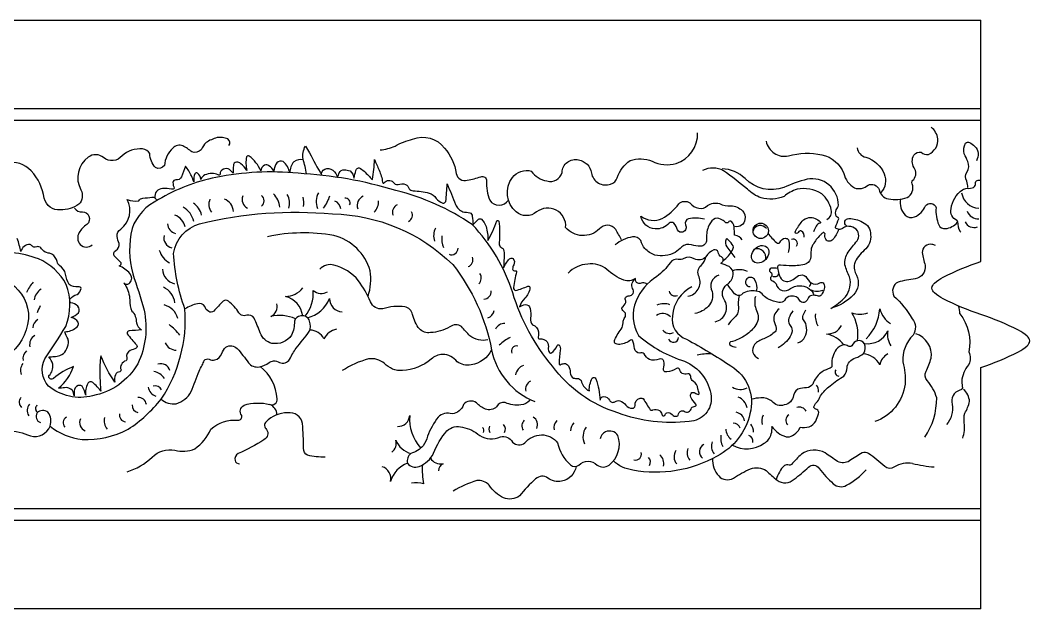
# Model space of a CAD drawing. Extents: x -66030 to 95157, y -13132 to 45879.
# Drawn here: x -37595 to -36909, y 3856 to 4256 of the extents above; entities that cross this region are included whole.
import ezdxf

# ---------------------------------------------------------------- set-up
doc = ezdxf.new("R2010")
doc.units = 0
doc.header["$LTSCALE"] = 100
doc.header["$MEASUREMENT"] = 0
doc.layers.add('3', color=11, linetype='CONTINUOUS')
doc.layers.add('4', color=121, linetype='CONTINUOUS')

# ---------------------------------------------------------------- blocks, each defined once
blk = doc.blocks.new('A$C7AC24738')
at = {"layer": '3'}
for points in [[(2100, 0), (2100, 164, 0.033865), (2125.58, 174.57, 0.043189), (2131.42, 178.7, 0.176583), (2133.26, 182, 0.176583), (2131.42, 185.3, 0.043189), (2125.58, 189.43, 0.033865), (2100, 200, -0.033865), (2074.42, 210.57, -0.043189), (2068.58, 214.7, -0.176583), (2066.74, 218, -0.176583), (2068.58, 221.3, -0.043189), (2074.42, 225.43, -0.033865), (2100, 236), (2100, 400)], [(1855.88, 250.82, 0.000984), (1851.87, 257.8, 0.480796), (1840.85, 258.14, -0.436975), (1817.88, 259.12, 0.302545), (1811.52, 270.94, 0.285397), (1798.07, 269.72, -0.368354), (1784.3, 269.72, -0.403793), (1781.79, 293.12, -0.307144), (1794.54, 297.4, 0.198681), (1805.18, 290.73, 0.428515), (1815.45, 296.52, -0.46436), (1826.67, 305.21, -0.318909), (1835.42, 296.12, 0.468596), (1848.39, 288.62, 0.249891), (1853, 292.97, -0.165508), (1861.69, 304.61, -0.17842), (1876.65, 304.23, 0.184535), (1893.03, 302.55, 0.326314), (1907.58, 323.47)], [(1954.15, 317.74, 0.423143), (1969.3, 307.8, -0.126221), (1992.05, 308.5, -0.250707), (2006.93, 295.89, 0.21278), (2014.13, 286.03, 0.266161), (2023.36, 287.88, -0.445927), (2030.85, 284.91, 0.308486), (2037.15, 278.58, 0.122539), (2049.94, 279.44, 0.370318), (2053.39, 288.9, -0.384384), (2054.4, 291.82, 0.338911), (2054.64, 299.76, -0.268749), (2054.49, 308.3, -0.30451), (2059.54, 310.24, 0.269235), (2064.48, 308.81, 0.316924), (2070.78, 319.43, 0.183564), (2066.34, 327.29)], [(1589.12, 314.82, 0.395463), (1588.38, 319.27, 0.141359), (1581.01, 320.23, 0.074606), (1573.56, 316.82, 0.086016), (1570.27, 312, -0.306679), (1563.86, 310.46, 0.065649), (1557.73, 314.61, 0.29937), (1550.92, 313.07, 0.180597), (1545.22, 301.27, -0.402749), (1539.26, 299.86, -0.18357), (1535.26, 309.3, 0.247982), (1530.46, 312.47, 0.207517), (1516.47, 307.87, -0.421153), (1503.92, 306.61, 0.362029), (1493.53, 306.85, 0.384046), (1488.54, 284.67, -0.323397), (1487.08, 274.91, -0.160475), (1474.57, 271.16, -0.380777), (1463.6, 278.98, 0.153524), (1454.7, 297.68, 0.269804), (1437.92, 302.9, 0.128703)], [(1691.8, 311.84, 0.075911), (1701.98, 314.47, -0.058083), (1713.93, 319.16, -0.32981), (1735.68, 313.14, -0.140337), (1743.52, 295.87, 0.428947), (1751.06, 291.21, 0.028141), (1760.19, 293.61, -0.575536), (1764.04, 290.76, 0.093669), (1766.26, 277.64, 0.53803), (1778.97, 277.76, 0.53803)], [(2091.05, 286.21, 0.13185), (2090.39, 290.57, -0.30636), (2090.62, 296.9, 0.240186), (2091.22, 303.96, 0.005884), (2088.6, 309.22, -0.19429), (2089.68, 316.42, -0.337868), (2092.2, 316.85, -0.117929), (2095.85, 314.22, -0.349913), (2096.95, 304.52)], [(1641.81, 295.56, 0.039166), (1639.46, 305.55, -0.168796), (1641.08, 314.45, -0.007566), (1643.91, 309.82, 0.016092), (1652.07, 294.83, -0.335919), (1654.16, 298.77, -0.260442), (1659.63, 298.11, -0.139925), (1662.97, 293.02, -0.024305), (1663.98, 296.31, -0.276623), (1667.45, 298.34, -0.117474), (1671.36, 297.56, -0.239046), (1673.99, 292.62, 0.004148), (1675.36, 297.93, -0.530886), (1678.53, 299.28, -0.040689), (1684.61, 293.72, 0.086114), (1686.58, 291.8, 0.040301), (1688.04, 305.31, 0.004482), (1691.1, 297.98, -0.098711), (1693.37, 289.83, 0.624422), (1694.67, 289.59, -0.460801), (1700.65, 289.99, 0.280629), (1704.04, 288.23, -0.202677), (1709.14, 288.36, -0.179546), (1711.54, 285.42, 0.190515), (1714.19, 284.13, -0.044728), (1725.12, 282.52, -0.199177), (1729.89, 278.94, 0.170943), (1734.44, 275.74, 0.352205), (1736.48, 276.78, -0.004809), (1737.47, 288.7, 0.000834), (1743.01, 274.78, 0.204039), (1748.08, 269.78, 0.017688), (1752.84, 269.18, -0.300337), (1754.45, 266.77, 0.003972), (1755.05, 261.08, -0.067957), (1758.76, 264.69, -0.319987), (1760.65, 264.84, -0.128203), (1763.82, 259.72, -0.090309), (1765, 250.21, 0.052484), (1771.06, 263.57, -0.594389), (1772.43, 263.33, -0.064563), (1772.69, 249, 0.199732), (1773.47, 246.01, 0.152711), (1775.22, 245.05, -0.151975), (1776.1, 241.07, -0.003673), (1775.67, 231.6, -0.101365), (1779.75, 237.77, -0.363465), (1782.08, 238.1, -0.33437), (1782.57, 233.75, 0.120054), (1781.83, 230.88, 0.301094), (1782.39, 229.83, 0.153007), (1784.03, 229.75, -0.491769), (1784.58, 229.02, 0.03871), (1782.48, 218.26, 0.375738), (1783.95, 216.21, 0.013548), (1792.29, 219.24, -0.502434), (1793.6, 218.18, -0.167412), (1790.22, 211.09, 0.116353), (1786.45, 205.19, -0.081076), (1790.44, 206.73, -0.377622), (1793.86, 204.14, -0.086808), (1793.95, 197.41, 0.206176), (1795.43, 192.95, -0.283357), (1799.35, 188.33, -0.117149), (1799.23, 184.75, 0.65547), (1800.3, 183.41, -0.267191), (1805.4, 181.44, -0.167253), (1806.09, 177.15, 0.164297), (1806.8, 174.15, 0.355608), (1808.27, 173.94, 0.143704), (1812.11, 178.87, -0.550923), (1813.48, 179.3, -0.210781), (1814.16, 175.75, 0.017334), (1813.45, 166.55, 0.482379), (1814.16, 165.83, -0.097957), (1816.87, 166.7, -0.28783), (1819.72, 165.16, -0.129255), (1821, 160.44, 0.241581), (1823.3, 156.8, 0.048796), (1825.77, 156.45, -0.309136), (1828.36, 155.04, 0.072514), (1830.05, 151.41, 0.142223), (1833.98, 148.04, -0.127351), (1835.89, 156.75, -0.48091), (1838.47, 156.31, -0.058517), (1841.32, 141.82, -0.399086), (1843.74, 144.36, -0.256721), (1847.74, 141.72, 0.467842), (1851.35, 140.73, -0.190539), (1854.71, 141.43, -0.128162), (1858.88, 138.34, 0.233979), (1863.1, 136.24, 0.462554), (1865.13, 138.12, -0.38124), (1868.55, 143.11, -0.177795), (1870.58, 142.81, 0.014227), (1875.42, 135.17, 0.29648), (1877.23, 135.13, -0.242975), (1881.58, 134.74, -0.184126), (1883.15, 132.18, 0.600718), (1885.26, 131.44, -0.274796), (1886.58, 133.28, -0.31428), (1890.16, 132.02, 0.238121), (1893.54, 130.82, 0.210821), (1894.32, 131.58, -0.22789), (1896.52, 134.52, -0.196015), (1898.51, 134.25, 0.260275), (1901.42, 133.8, 0.179224), (1903.43, 136.52, -0.212833), (1905.86, 137.67, 0.490401), (1906.39, 139.12, -0.071498), (1902.83, 143.85, -0.305315), (1903.66, 146.93, -0.193624), (1905.13, 146.96, -0.028601), (1907.48, 145.82, 0.640838), (1908.66, 146.49, -0.026895), (1907.73, 149.49, 0.25411), (1904.68, 154.42, -0.258024), (1902.9, 157.9, 0.41493), (1900.81, 159.72, -0.164617), (1897.02, 159.97, -0.194492), (1895.21, 162.94, 0.444673), (1893.27, 163.32, -0.108322), (1886.65, 161.03, -0.578459), (1884.33, 163.15, 0.091879), (1884.65, 168.19, 0.451931), (1881.47, 169.67, -0.167289), (1874.91, 169.4, -0.156493), (1871.24, 173.29, 0.316571), (1868.3, 173.73, -0.369524), (1864.72, 176.88, 0.071972), (1863.37, 182.64, 0.38269), (1862.04, 182.64, -0.142257), (1854.69, 179.71, -0.214734), (1851.39, 180.45, -0.285363), (1851.34, 182.94, -0.049419), (1856.24, 191.11, 0.09597), (1857.03, 195.39, -0.127319), (1858.05, 197.85, 0.267213), (1858.45, 200.94, 0.082692), (1856.8, 202.67, -0.507333), (1856.88, 205.53, 0.297497), (1858.73, 209.3, -0.266352), (1858.45, 211.46, -0.242118), (1861.21, 212.7, 0.274248), (1863.8, 214.38, 0.254846), (1863.32, 217.75, -0.384697), (1865.29, 224.08, -0.384697)], [(2015.85, 313.2, 0.297553), (2021.83, 306.88, -0.231596), (2034.24, 295.57, -0.301411), (2032.04, 282.83)], [(1639.6, 305.08, 0.198633), (1633.24, 303.78, 0.176032), (1630.37, 296.39, 0.176477), (1625.92, 303.87, 0.390002), (1621.74, 303.01, 0.187625), (1619.71, 297.44, 0.09114), (1616.26, 301.12, 0.293125), (1613.36, 301.56, 0.258235), (1610.74, 297.63, 0.132657), (1602.88, 307.58, 0.538208), (1601.09, 307.23, 0.121238), (1601.31, 297.87, 0.07081), (1597.22, 302.44, 0.232537), (1594.24, 303.56, 0.339039), (1592.09, 301.2, -0.003724), (1591.99, 296.08, -0.006886), (1589.57, 298.51, 0.239204), (1585.3, 298.73, 0.33854), (1583.13, 295.34, -0.558085), (1581.76, 294.94, 0.093979), (1577.52, 295.81, 0.087632), (1572.68, 294.8, 0.224941), (1570.07, 291.83, 0.171283), (1567.78, 296.03, 0.502595), (1566.04, 295.7, 0.140531), (1565.25, 290.18, -0.009991), (1563.77, 294.12, 0.042974), (1559.61, 300.8, -0.004196), (1556.92, 293.57, -0.358227), (1552.96, 291.49, 0.413769), (1551.04, 289.75, 0.108017), (1551.95, 285.81, -0.41836), (1550.13, 285.22, 0.06844), (1543.9, 285.53, 0.451759), (1538.75, 279.31, 0.451759)], [(1919.45, 195.08, 0.532264), (1925.51, 210.27, -0.396361), (1927.43, 220.31, 0.209233), (1931.73, 226.98, 0.28854), (1928.95, 232.53, 0.032556), (1923.64, 234.75, -0.617833), (1923.73, 235.19, 0.613293), (1923.74, 239.08, -0.219877), (1921.41, 242.33, 0.404933), (1918.48, 243.96, 0.154951), (1913.2, 239.2, -0.335926), (1905.3, 237.84, 0.253378), (1898.15, 238.06, -0.132725), (1894.43, 237.4, 0.310201), (1889, 235.2, -0.075348), (1879.73, 225.76, 0.149648), (1865.72, 209.33, 0.243802), (1867.46, 185.68, 0.102123), (1898.66, 168.22, -0.26764), (1916.76, 144.3, -0.434096), (1901.86, 127.35, -0.12085), (1853.41, 133.09, -0.158395), (1808.86, 164.89, -0.098434), (1781.9, 214.7, 0.113891), (1754.45, 261.07, 0.089466), (1702.6, 284.26, 0.059464), (1636.07, 295.96, 0.07436), (1580.27, 293.13, 0.085842), (1541.28, 278.05, 0.197928), (1523.25, 258.36, 0.122837), (1523.76, 227.59, -0.014533), (1531.45, 202.95, -0.165147), (1527.2, 166.55, -0.22125), (1496.46, 144.81, -0.241931), (1466.46, 151.36, -0.310276), (1464.09, 169.84, 0.008831), (1478.29, 191.9, 0.184159), (1478.6, 220.43, 0.168009), (1459.71, 237.8, 0.124468), (1423.48, 241.68, -0.024105)], [(1437.72, 223.03, -0.251517), (1452.93, 200.87, -0.22621), (1441.1, 173.9, 0.131606)], [(1438.6, 120.95, -0.099717), (1454.17, 117.58, 0.397008), (1467.56, 124.18, 0.257907), (1466.14, 133.59, 0.396249), (1458.8, 133.07, 0.502066), (1461.03, 126.61)], [(1995.41, 264.62, 0.343712), (1998.38, 271.14, 0.166175), (1991.84, 282.04, 0.192459), (1975.09, 285.13, 0.094947), (1966.25, 280.22, -0.168307), (1950.7, 279.23, -0.105971), (1941.37, 285.12, 0.023341), (1925.16, 297.64, 0.246434), (1910.91, 297.88, 0.246434)], [(2008.67, 260.32, -0.748537), (2010.33, 265.17, -0.127354), (2019.6, 262.78, -0.309187), (2025.11, 254.17, -0.243842), (2020.81, 243.62, 0.136297), (2014.1, 234.46, 0.172431), (2015.58, 226.68, -0.307364), (2013.48, 213.26, -0.124576), (1998.12, 204.17, 0.083635), (2007.99, 212.1, 0.249393), (2010.78, 225.52, -0.052119), (2007.63, 233.78, -0.18981), (2009.87, 242.25, -0.025661), (2015.9, 249.99, 0.201371), (2016.94, 254.6, 0.256692), (2014.22, 258.63, 0.155466), (2008.87, 259.92, 0.094707), (2006.09, 258.45, -0.201673), (2003.59, 257.85, -0.124133), (2001.26, 258.91, -0.349077), (2001.17, 259.34, 0.031488), (2003.4, 265.08, 0.386971), (2002.85, 265.99, -0.22225), (2001.74, 266.91, -0.244942), (2001.76, 271.1, 0.097278), (2003.19, 274.19, 0.476006), (1981.92, 291.92, 0.043141), (1966.18, 286.28, -0.293042), (1939.79, 292.45, 0.175356), (1924.16, 299.04, 0.175356)], [(2045.45, 278.42, 0.255235), (2048.53, 267.54, 0.281848), (2055.02, 266.28, 0.179766), (2062.41, 273.74, -0.656098), (2069.53, 272.53, 0.11668), (2071.41, 260.83, 0.339569), (2075.91, 258.33, 0.179947), (2083.96, 262.53, 0.530648), (2083.74, 263.97, -0.35893), (2079.76, 271.82, -0.211197), (2087.45, 284.73, -0.070296), (2090.74, 285.93, 0.19098), (2095.11, 286.39, 0.25882), (2096.27, 289.11, -0.554442), (2100, 291.05)], [(1517.71, 221.46, 0.447583), (1521.77, 221.45, 0.41082), (1521.79, 227.88, 0.112055), (1514.46, 233.06, 0.525375), (1515.82, 235.04, 0.010982), (1511.03, 239.9, -0.3587), (1512.15, 243.44, 0.328471), (1514.54, 248.35, -0.05868), (1513.08, 252.97, -0.288484), (1515.72, 258.05, 0.359828), (1519.99, 278.15, 0.140319), (1527.93, 277.3, -0.230627), (1530.65, 279.15, 0.05885), (1536.78, 279.81, -0.356785), (1539.95, 277.68)], [(1912.14, 264.74, 0.109661), (1901.34, 265.12, 0.40666), (1899.29, 261.04, -0.468191), (1897.53, 256.05, -0.397754), (1893.83, 257.54, 0.115673), (1891.45, 261.97, 0.378235), (1888.15, 262.03, -0.232282), (1878.7, 258.14, -0.347782), (1869.06, 266.8, 0.272074), (1883.5, 265.25, 0.114223), (1894.72, 275.14, -0.372834), (1902.26, 275.83, 0.18323), (1908.4, 272.2, 0.265778), (1914.22, 274.04, -0.237301), (1922.39, 275.34, 0.122273), (1930.17, 273.93, -0.164477), (1938.1, 270.55, -0.236962), (1939.69, 264.53, -0.423455), (1932.94, 259.69)], [(1467.56, 124.18, 0.14463), (1489.38, 115.09, 0.133461), (1520.61, 122.06, 0.083726), (1543.04, 142.51, 0.167653), (1559.19, 203.83, -0.072775), (1551.46, 241.55, -0.288387), (1569.19, 261.7, -0.083515), (1659.53, 268.36, -0.191683), (1741.2, 233.94, -0.119867), (1767.57, 175.92, 0.252748), (1796.99, 140.82)], [(1484.18, 272.26, 0.264467), (1489.54, 269.73, -0.301195), (1494.01, 266.88, -0.326701), (1492.56, 261.21, 0.124074), (1487.39, 255.61, 0.337962), (1488.06, 247.57, 0.403525), (1496.22, 247.38)], [(1937.9, 250.64, 0.237595), (1932.77, 253.87, -0.287366), (1932.54, 254.04, 0.007565), (1932.47, 257.81, 0.199306), (1930.64, 263.2, 0.472983), (1928.44, 262.78, -0.533835), (1926.33, 262.75, 0.058946), (1923.15, 264.86, 0.276189), (1918.43, 264.65, 0.140796), (1914.8, 259.4, 0.106212), (1913.53, 250.74, -0.420342), (1909.48, 246.33, -0.029235), (1903.4, 247.31, 0.262814), (1896.74, 246.03, -0.082776), (1892.29, 242.2, -0.188952), (1878.5, 240.42, -0.12266), (1871.69, 244.82, -0.128886), (1868.99, 250.26, 0.295105), (1863.32, 252.73, 0.1384), (1851.48, 247.31, 0.1384)], [(1979.84, 252.51, 0.330271), (1978.06, 256.66, 0.381032), (1976.41, 256.31, -0.077324), (1975.37, 255.18, -0.806407), (1974.05, 256.59, -0.049262), (1978.63, 263.35, -0.163009), (1983.15, 265.93, -0.214518), (1990.91, 262.91, -0.677386), (1990.63, 261.99, 0.22484), (1988.07, 260.04, 0.029132), (1986.29, 256.27)], [(2084.24, 263.18, 0.151258), (2085.93, 256.38, 0.019784), (2086.41, 255.89, 0.019784)], [(1683.61, 212.32, 0.116384), (1685.06, 229.66, 0.26823), (1660.34, 253.66, 0.09784), (1615.41, 252.87)], [(2003.35, 257.91, -0.095002), (1999.38, 250.95, -0.541419), (1994.66, 251.11, -0.213077), (1994.13, 254.88, 0.5989), (1992.32, 255.38, 0.02061), (1990.79, 253.85, 0.072454), (1986.08, 247.64, 0.075768), (1984.8, 245.1, 0.058649), (1984.59, 239.44, -0.26969), (1981.33, 234.33, -0.06536), (1971.59, 233.04, -0.023347), (1963.89, 233.61, 0.569228), (1961.92, 231.65, 0.023758), (1962.67, 227.53, 0.152043), (1965.25, 223.41, 0.32958), (1972.44, 223.87, -0.022518), (1976.21, 226.39, -0.319475), (1981.08, 225.75, 0.078137), (1984.68, 221.6, 0.28496), (1990.58, 221.5, -0.400599), (1993.32, 220.89, -0.191352), (1993.64, 217.49, -0.038096), (1991.73, 213.37, -0.349849), (1988.99, 212.61, 0.103051), (1985.14, 213, 0.275893), (1982.39, 210.59, -0.194941), (1980.06, 208.24, -0.341056), (1976.78, 209.63, 0.215516), (1974.52, 212.05, 0.130584), (1970.77, 212.44, 0.253688), (1966.62, 209.58, -0.284923), (1962.8, 208.16, -0.08236), (1955.68, 210.42, -0.07391), (1952.18, 213.03, 0.199615), (1948.39, 215.66, 0.174354), (1939.06, 214.79, 0.115482), (1937.37, 213.46, -0.360458), (1932.69, 214.1, -0.010919), (1927.64, 220.45)], [(1955.36, 255.2, 0.059433), (1961.16, 248.9, 0.51061), (1963.5, 249.03, -0.306514), (1967.19, 251.77, -0.293151), (1969.22, 250.73, -0.145161), (1969.08, 242.03)], [(1517.71, 221.46, -0.017309), (1518.73, 219.93, -0.114788), (1521.75, 209.87, 0.147928), (1523.22, 202.26, -0.12641), (1525.45, 198.73, -0.089073), (1526.23, 194.44, 0.211571), (1529.72, 189.47, 0.007518), (1521.3, 188.84, 0.543006), (1519.99, 186.83, 0.016341), (1526.22, 179.41, -0.49345), (1526.14, 177.11, -0.031861), (1522.05, 175.58, 0.357218), (1519.64, 170.5, -0.344077), (1519.17, 168.57, 0.185203), (1516, 166.08, 0.261588), (1515.77, 162.5, -0.35203), (1515.04, 161.04, 0.291801), (1511.94, 159.08, 0.157052), (1511.65, 154.09, -0.061813), (1502.15, 171.83, 0.055107), (1501.32, 159.67, 0.019854), (1502.08, 147.79, 0.063851), (1496.54, 153.72, 0.509833), (1493.14, 153.05, 0.166624), (1491.81, 145.15, 0.073554), (1489.66, 150.93, 0.255974), (1487.83, 151.82, 0.371972), (1484.18, 149.08, 0.054279), (1483.97, 144.79, 0.113651), (1482.73, 148.27, 0.293177), (1477.35, 150.23, -0.075628), (1473.35, 149.99, 0.141236), (1483.49, 164.59, 0.086463), (1470, 156.59, -0.236979), (1467.52, 156.26, -0.304989), (1466.81, 158.48, 0.136689), (1469.03, 161.9, 0.078868), (1469.42, 166.15, 0.146476), (1466.67, 171.13, -0.01559), (1470.26, 171.39, 0.108425), (1474.29, 172.21, 0.202507), (1478.35, 175.64, 0.113543), (1480.02, 180.65, 0.05513), (1479.88, 183.22, -0.098485), (1477.7, 188.27, 0.141941), (1485.17, 190.96, 0.384535), (1486.59, 194.76, 0.222463), (1482, 197.92, 0.109323), (1486.91, 201.23, 0.312692), (1486.35, 205.63, 0.175483), (1481.75, 207.92, -0.36196), (1481.09, 210.35, -0.175064), (1485.9, 213.54, 0.212977), (1488.65, 217.76, 0.408902), (1486.85, 218.82, -0.226445), (1480.56, 220.47, -0.089344), (1478.12, 227.4, 0.165163), (1474.08, 233.29, -0.156541), (1472.94, 234.45, 0.02481), (1471.86, 237.33, 0.239523), (1467.18, 241.65, -0.137844), (1463.36, 242.99, -0.075042), (1461.34, 245.33, 0.313258), (1458.54, 245.93, -0.106189), (1456.47, 245.84, -0.115865), (1454.75, 247.16, 0.217129), (1454.06, 247.48, 0.19591), (1449.91, 246.29, 0.155534), (1447.64, 242.7, 0.047171), (1445.28, 251.56, 0.387003)], [(1924.87, 236.63, 0.132589), (1931.21, 243.82, 0.181616), (1931.8, 246.55, 0.090696), (1928.49, 250.57, -0.031893), (1927.71, 251.48, 0.45565), (1926.95, 251.16, 0.226572), (1927.29, 245.94, 0.000818), (1932.9, 238.75)], [(2069.19, 246.8, 0.018201), (2066.79, 247.68, 0.464578), (2060.15, 242.08, 0.036466), (2062.14, 233.44, -0.396709), (2055.47, 224.24, 0.038618), (2043.71, 222.04, 0.422418), (2040.95, 212.54, -0.067995), (2053.39, 197.12, -0.328239), (2053.98, 186, 0.208754), (2046.93, 167.72, -0.090802), (2048.58, 152.76, -0.280763), (2028.03, 127.21)], [(1765, 182.74, -0.212083), (1752.76, 185.48, -0.010361), (1747.16, 191.77, 0.32864), (1739.11, 191.54, -0.115148), (1726.04, 187.7, -0.23142), (1718.52, 190.15, -0.111399), (1713.9, 200, 0.297564), (1708.61, 205.17, 0.124177), (1693.63, 203.81, -0.340578), (1685.25, 208.65, 0.058882), (1677.14, 222.96, 0.156928), (1660.43, 233.61, 0.255754), (1650.86, 230.89, 0.255754)], [(1873.35, 220.45, 0.240246), (1870.03, 221.5, -0.188303), (1866.92, 221.24, -0.353778), (1865.35, 224.49, -0.222295), (1857.34, 223.26, -0.079914), (1845.82, 230.67, 0.201532), (1832.91, 234.3, 0.180645), (1819.52, 228.07, 0.180645)], [(1900.84, 212.46, 0.483505), (1908.6, 225.61, -0.350324), (1909.89, 233.39, 0.167669), (1913.2, 239.2, 0.226662)], [(1921.97, 226.69, 0.470534), (1917.34, 215.57, -0.261991), (1914.73, 205.41, -0.139717), (1905.76, 200.67)], [(1961.97, 231.29, 0.050577), (1957.63, 231.39, 0.731189), (1956.98, 228.84, -0.444478), (1957.63, 225.62, 0.574542), (1957.79, 223.17, -0.210911), (1960.89, 220.78, 0.269065), (1964.94, 216.4, 0.265749), (1970.63, 217.63, -0.189423), (1978.26, 219.38, -0.320297), (1986.52, 213.08)], [(1947.57, 216.07, 0.221844), (1946.48, 223.37, 0.434368), (1941.72, 224.8, 0.793722), (1943.24, 218.95)], [(1903.52, 218.79, 0.26198), (1890.49, 199.1, 0.364791), (1900.04, 183.19, -0.023461), (1930.13, 165.03, -0.34124), (1943.08, 132.6, -0.224632), (1920.75, 103.8, -0.180232), (1863.51, 94.27, -0.158624), (1850.32, 100.52)], [(1935.89, 212.88, 0.115211), (1935.44, 204.13, -0.231104), (1932.15, 197.49, 0.044543), (1928.35, 193.06)], [(1543.04, 142.51, 0.223522), (1553.31, 139.34, 0.194328), (1563.54, 147.59, 0.005227), (1568.81, 161.57, -0.002288), (1570.87, 165.62, 0.046975), (1572.32, 168.63, -0.369413), (1575.75, 169.59, 0.171677), (1579.51, 169.1, 0.238126), (1584.22, 173.46, -0.10922), (1586.96, 177.85, -0.353752), (1594.71, 176.86, -0.026297), (1602.3, 167.26, 0.280851), (1609.84, 164.45, 0.121735), (1616.44, 167.31, -0.145902), (1619.4, 168.54, -0.083897), (1623.44, 167.49, 0.37875), (1630.33, 169.52, -0.042029), (1634.82, 177.2, 0.02172), (1643.72, 188.44, 0.179474), (1643.94, 195.36, 0.405707), (1637.94, 199, 0.333597), (1633.56, 195.38, -0.111747), (1631.67, 185.97, -0.294351), (1618.35, 180.4, -0.268611), (1610.36, 187.56, 0.005354), (1606.27, 197.55, 0.297819), (1601.25, 199.47, -0.186107), (1597.67, 199.46, -0.074578), (1595.85, 201.08, 0.094825), (1588.74, 209.03, 0.361421), (1585.18, 209.02, 0.028305), (1578.83, 202.21, -0.323453), (1575.35, 201.98, -0.199194), (1572.7, 205.46, 0.319223), (1567.76, 207.3, 0.081051), (1559.19, 203.83, 0.081051)], [(1946.77, 212.21, 0.160767), (1947.53, 202.75, -0.289144), (1947.09, 192.93, -0.106103), (1940.43, 186.18, -0.093102), (1929.95, 181.36, 0.545451), (1929.55, 179.31, 0.131818), (1933.76, 177.84)], [(2085.65, 200.48, 0.113371), (2084.71, 205.83, 0.113371)], [(1962.98, 203.86, 0.272452), (1959.32, 195.96, -0.051002), (1960.9, 190.59, -0.265438), (1959.52, 187.66, -0.087383), (1952.49, 183.53, 0.122333), (1946.16, 179.6, 0.507452), (1948.98, 170.14)], [(1972.32, 202.57, 0.076481), (1969.59, 197.45, 0.205955), (1969.98, 193.23, -0.094888), (1971.64, 190.37, -0.167003), (1970.52, 185.16, -0.123366), (1962.25, 177.28)], [(1975.75, 180.72, 0.359582), (1981.58, 190.98, 0.175192), (1979.43, 196.28, -0.237186), (1979.24, 199.56, 0.01511), (1981.16, 203.06, 0.01511)], [(2016.2, 182.13, 0.172965), (2012.36, 201.21, 0.197992), (2023.12, 201.21, 0.197992)], [(2022.15, 183.51, 0.181562), (2031.32, 203.81, 0.192247), (2038.59, 193.82, 0.192247)], [(2085.65, 200.48, -0.219877), (2091.88, 174.55, -0.223073), (2091.76, 166.02, 0.152678), (2086.97, 154.37, -0.056011), (2087.42, 150.13, -0.264996), (2085.72, 148.56, 0.424289), (2080.61, 138.96, -0.220462), (2076.59, 125.15)], [(2006.88, 179.3, 0.192509), (1995.01, 186.74, 0.290497), (2005.28, 192.45)], [(2021.15, 180.31, 0.333995), (2036.8, 188.89, 0.19046), (2038.91, 178.64, 0.19046)], [(2061.89, 116.65, 0.151638), (2069.99, 143.32, 0.120312), (2063.47, 155.04, -0.322052), (2062.86, 161.39, 0.040963), (2066.21, 170.26, 0.367476), (2055.77, 186.94, 0.371922)], [(1931.15, 111.22, 0.288196), (1952.68, 112.6, 0.216366), (1957.63, 118.8, 0.092839), (1958.05, 123.93, 0.174688), (1967.63, 116.95, 0.192341), (1972.1, 117.73, 0.071195), (1976.03, 121.22, 0.109874), (1977.12, 123.46, 0.123955), (1983.27, 123.71, 0.168152), (1987.77, 127.57, 0.04521), (1989.61, 132.46, 0.429662), (1988.54, 135.38, 0.043691), (1987.33, 136, -0.477655), (1986.65, 137.73, -0.074625), (1989.08, 140.94, 0.067545), (1991.02, 144.71, -0.078815), (1997.67, 151.59, -0.038661), (2006.94, 158.19, 0.158125), (2009.09, 163.87, -0.222417), (2010.8, 167.76, -0.154851), (2014.83, 170.51, 0.107447), (2020.53, 173.73, 0.225932), (2021.02, 180.07, 0.335538), (2016.2, 182.13, 0.247794), (2012.28, 178.69, -0.274315), (2009.79, 178.38, 0.20355), (2006.88, 179.3, 0.231939), (2001.8, 176.14, 0.184946), (1998.72, 165.92, -0.429178), (1997.67, 163.61, 0.046239), (1992.14, 161.14, 0.138725), (1986.35, 153.94, -0.261273), (1982.8, 150.47, -0.018194), (1977.42, 149.74, 0.324139), (1972.73, 145.04, -0.323651), (1966.43, 138.5, -0.300812), (1958.07, 141.01, 0.178653), (1950.5, 143.39, 0.051609), (1944.11, 142.35)], [(1767.57, 175.92, -0.241052), (1753.65, 165.82, -0.212256), (1744.2, 167.89, 0.226516), (1734.24, 172.9, 0.193228), (1726.53, 169.64, -0.160531), (1706.98, 161.86, -0.222981), (1694.77, 166.78, 0.210024), (1683.99, 169.86, 0.077957), (1666.13, 161.87, 0.077957)], [(2036.88, 173.23, 0.23169), (2031.3, 165.82, 0.261647), (2020.02, 173.32)], [(1616.9, 138.77, 0.537406), (1621.84, 142.71, 0.21819), (1610.42, 164.55)], [(2087.67, 115.97, 0.111381), (2088.74, 126.37, -0.100137), (2089.11, 132.87, 0.073334), (2092.37, 140.95, 0.178671), (2088.26, 149.14, 0.178671)], [(1519.88, 93.19, 0.12875), (1536.91, 103.14, -0.239443), (1552.37, 107.83, 0.175559), (1565.87, 108.73, 0.133656), (1576.87, 122.04, -0.221335), (1595.3, 128.1, 0.482415), (1597.75, 131.43, -0.476575), (1599.37, 138.34, -0.147575), (1616.91, 138.78, -0.147575)], [(1793.56, 141.59, -0.206055), (1787.39, 138.52, -0.143116), (1776.86, 140.15, 0.364407), (1770.94, 137.3, -0.29809), (1763.33, 135.78, -0.114126), (1757.27, 140.02, 0.389376), (1748.48, 138.81, -0.314801), (1740.71, 132.51, 0.276413), (1731.2, 130.32, 0.053276), (1723.92, 117.29, -0.111855), (1721.11, 110.84, -0.139232), (1712.71, 105.48, 0.306074), (1710.42, 98.88, 0.327824), (1718.25, 96.7, 0.188877), (1728.17, 105.78, -0.09019), (1737.26, 120.93, -0.268612), (1747.87, 123.35, -0.144432), (1759.51, 117.69, 0.242565), (1773.56, 116.8, -0.327306), (1781.85, 113.34, 0.398978), (1790.15, 112.75, -0.214152), (1801.52, 118.21, -0.236905), (1812.42, 112.73, 0.165051), (1821.17, 97.84, 0.405174), (1826.85, 97.7, -0.438858), (1839.26, 97.61, 0.308138), (1847.44, 97.61, 0.316184), (1853.41, 117.86, 0.353768), (1844.97, 120.29, 0.235349), (1841.32, 115.47, 0.156944)], [(1654.45, 103.02, -0.055532), (1642.58, 104.34, -0.330844), (1639.86, 109.19, 0.006755), (1639.19, 125.84, 0.404227), (1628.92, 133.18, 0.200885), (1614.36, 127.13, 0.458075), (1614.63, 121.91, -0.45811), (1612.85, 114.85, -0.037415), (1595.42, 105.44, 0.338199), (1593.24, 100.86, 0.379967), (1596.33, 98.56, 0.244749)], [(1703.66, 124, 0.419284), (1711.9, 131.26, 0.202697), (1719.22, 109.42, 0.202697)], [(1699.88, 106.47, 0.298998), (1702.52, 114.57, 0.233343), (1712.71, 105.48, 0.233343)], [(2053.56, 98.77, 0.17088), (2041.24, 96.39, -0.349026), (2034.66, 96.75, 0.032696), (2023.74, 105.49, 0.266333), (2019.43, 105.91, 0.025284), (2010.67, 100.5, -0.274249), (2002.68, 100.14, -0.013073), (1994.28, 105.94, 0.277953), (1978.06, 105.16, 0.005657), (1971.26, 98.14, -0.248045), (1969.68, 97.67, 0.209557), (1966.5, 97.33, 0.140859), (1961, 87.77, 0.140859)], [(1710.42, 98.88, 0.241605), (1698.88, 86.54, 0.393906), (1693.19, 96.55)], [(1720.54, 97.77, 0.063003), (1721.4, 84.83, 0.135833), (1713.14, 85.4)], [(1726.02, 102.39, 0.321658), (1734.56, 98.58, 0.291336), (1731.41, 93.82)], [(1825.01, 96.7, -0.298837), (1815.14, 86.65, -0.219395), (1805.79, 88.87, 0.344878), (1797.51, 88.37, 0.039164), (1786.55, 76.71, -0.262912), (1775.7, 75.42, -0.141375), (1765.97, 83.93, 0.253315), (1757.49, 87.11, 0.062059), (1741.47, 80.03, 0.062059)], [(1917.73, 102.13, 0.207125), (1921.87, 90.27, 0.34776), (1931.84, 88.73, -0.044329), (1943.39, 95.05, -0.240556), (1954.16, 93.92, 0.002014), (1961.51, 87.35, 0.355984), (1973.17, 88.13, 0.036332), (1982.84, 96.31, -0.451931), (1990.14, 95.45, 0.04806), (1999.73, 84.99, 0.3242), (2008.69, 83.97, 0.095805), (2021.97, 94.48, 0.095805)]]:
    blk.add_lwpolyline(points, format="xyb", dxfattribs=at)
for points in [[(2100, 60), (1247.12, 60), (1215.47, 100), (1294.61, 200), (1215.47, 300), (1247.14, 340), (2100, 340)], [(2100, 68), (1250.99, 68), (1225.67, 100), (1304.81, 200), (1225.67, 300), (1251.01, 332), (2100, 332)]]:
    blk.add_lwpolyline(points, dxfattribs=at)
blk.add_circle((1950.42, 256.85), 5.21, dxfattribs=at)
for centre, radius, start, end in [((1609.54, 271.48), 14.3, 6.06576, 47.09498), ((1618.93, 275.73), 11.37, 342.12254, 30.22597), ((1660.33, 276.78), 11.97, 150.3483, 202.91429), ((2098.95, 284.48), 12.14, 188.64378, 268.3992), ((1557.63, 264.73), 13.16, 12.59156, 56.20485), ((1584.25, 274.87), 8.8, 156.12486, 217.46209), ((1582.78, 269.63), 9.36, 1.88027, 70.04037), ((1604.53, 278.12), 6.49, 157.97988, 244.12084), ((1608.21, 277.26), 4.8, 309.33775, 50.66225), ((1626.42, 276.07), 13.54, 348.98966, 15.59463), ((1630.31, 289.1), 28.61, 323.89475, 342.94453), ((1658.76, 271.11), 6.4, 5.71148, 69.33373), ((1668.15, 275.85), 3.26, 335.17593, 97.09928), ((1682.96, 274.12), 6.76, 112.95174, 199.40805), ((1681.28, 276.59), 9.54, 312.10361, 4.58123), ((1705.47, 269.6), 5.27, 111.96914, 203.34661), ((1547.7, 256.43), 12.13, 14.85156, 67.1298), ((1551.19, 260.36), 14.25, 11.26035, 61.71471), ((1708.98, 267.53), 4.77, 297.74536, 26.74305), ((2097.97, 272.77), 7.7, 199.75023, 275.23124), ((1554.47, 262.05), 7.16, 183.13593, 256.87557), ((2095.3, 265.84), 6.71, 206.23811, 290.8344), ((1739.43, 253.4), 11.24, 151.66801, 198.52727), ((1950.16, 255.29), 5.19, 36.94535, 162.5329), ((1551.84, 252.15), 7.01, 168.13613, 257.22054), ((1748.17, 251.23), 14.47, 171.40173, 203.31275), ((1972.5, 248.25), 2.94, 320.86863, 115.52416), ((1555.35, 247.67), 14.15, 196.64153, 242.44131), ((1740.34, 245.08), 4.47, 248.46456, 358.88023), ((1948.08, 238.79), 5.87, 346.83459, 108.04195), ((1749.99, 237.07), 4.85, 290.43725, 22.0355), ((1554.47, 231.21), 10.56, 181.82306, 257.58546), ((1755.02, 224.83), 5.52, 313.43129, 34.32964), ((1935.77, 216.32), 14.08, 65.92533, 108.28466), ((1959.94, 228.66), 2.96, 238.46635, 337.60642), ((1472.08, 206.41), 22.26, 135.77677, 157.53549), ((1980.44, 221.53), 3.97, 319.39101, 2.07099), ((1466.52, 208.77), 9.79, 121.43023, 173.29649), ((1538.87, 206.14), 13.67, 7.6332, 65.40627), ((1627.38, 227.62), 15.36, 270.38432, 321.27501), ((1620.55, 214.63), 25.86, 322.13857, 3.62046), ((1651.86, 222.82), 8.54, 229.48351, 300.35637), ((1761.97, 215.63), 5.26, 274.4952, 3.8368), ((1892.16, 216.49), 3.91, 188.23459, 295.44011), ((1988.71, 227.2), 11.29, 248.78836, 290.75164), ((1542.11, 194.18), 12.62, 14.51519, 76.84018), ((1614.71, 205.38), 7.26, 292.81137, 15.2303), ((1623.47, 196.86), 15.92, 8.04698, 75.38746), ((1637.42, 218.88), 21.63, 283.43907, 338.00072), ((1666.56, 210.84), 9.08, 180.41036, 266.94338), ((1884.68, 193.66), 13.63, 72.53722, 110.73375), ((1481.67, 193.58), 24.09, 149.52994, 161.55325), ((1623.52, 173.45), 25.94, 65.50641, 103.36275), ((1763.09, 203.61), 6.22, 287.14375, 352.08941), ((1883.87, 193.45), 7.23, 44.51505, 126.22017), ((2001.01, 199.07), 13.53, 174.55671, 210.25023), ((1462.94, 190.6), 7.06, 121.67833, 176.98673), ((1527.09, 163.73), 36.27, 37.63672, 54.06217), ((1776.2, 187.36), 6.5, 86.116, 155.77774), ((1461.17, 179.42), 7.5, 122.47432, 190.72732), ((1643.63, 177.88), 11.54, 29.387, 87.71527), ((1664.97, 177.61), 12.75, 102.86562, 152.26733), ((1888.38, 192.71), 5.57, 217.04593, 298.78028), ((1553.56, 184.09), 8.4, 203.15642, 268.0013), ((1792.25, 160.01), 27.23, 116.25605, 135.52704), ((1784.62, 175.01), 3.63, 79.22165, 200.53881), ((1891.04, 184.76), 3.62, 204.69625, 352.14657), ((1456.34, 169.94), 7.23, 132.08267, 188.81995), ((1916.09, 135.43), 37.89, 89.34532, 103.32668), ((1454.91, 162.11), 7.42, 142.44269, 202.01675), ((1543.02, 160.41), 6.15, 13.85025, 110.203), ((1792.27, 157.42), 8.58, 110.98283, 168.91893), ((1535.46, 149.59), 12.04, 35.07587, 76.95216), ((2003.9, 160.97), 2.91, 151.15527, 263.30814), ((1538.96, 146.73), 4.85, 24.84206, 105.63679), ((1796.68, 149.24), 6.11, 115.6349, 192.91525), ((1984.59, 148.34), 5.21, 348.3949, 45.83209), ((1541.59, 151.57), 7.32, 186.8441, 253.4458), ((1936.71, 159.22), 10.12, 237.64399, 296.48859), ((1451.17, 140.4), 4.58, 137.17848, 230.45476), ((1458.09, 134.76), 6.17, 135.48182, 214.85088), ((1460.9, 136.04), 3.19, 134.51461, 228.21504), ((1528.71, 138.59), 5.46, 179.15703, 254.91957), ((1527.45, 138.07), 5.61, 8.89431, 92.5644), ((1614.01, 131.59), 7.74, 2.31413, 68.08387), ((1931.35, 134.39), 10.14, 13.03868, 68.20177), ((1519.19, 131.55), 4.48, 167.33741, 264.64377), ((1932.04, 126.29), 7.55, 11.27326, 76.21891), ((1958.91, 127.77), 7.78, 150.58085, 198.21306), ((1972.06, 128.07), 4.59, 124.87742, 220.60656), ((1976.66, 131.63), 5.39, 29.57705, 108.37362), ((1480.94, 126.38), 4.5, 120.81656, 220.00503), ((1493.57, 126.58), 5.93, 154.74024, 249.10366), ((1514.2, 128.14), 9.9, 169.78705, 217.07391), ((1770.08, 122.11), 4.37, 151.12169, 210.03656), ((1772.48, 122.09), 4.51, 328.40665, 43.2538), ((1793.87, 124.26), 5.71, 135.58991, 210.98156), ((1793.07, 125.11), 5.77, 333.35031, 61.83873), ((1816.54, 123.07), 6.63, 133.62363, 192.7755), ((1829.87, 120.63), 8.61, 137.88884, 177.89599), ((1932.01, 121.79), 4.46, 11.54775, 92.73947), ((1936.09, 119.78), 9.54, 0.94297, 37.43876), ((1759.04, 121.12), 3.25, 337.02673, 42.5236), ((1840.17, 116.95), 10.53, 142.74005, 206.86878), ((1935.86, 116.06), 12.63, 170.72194, 207.61479), ((1935.62, 122.43), 8.92, 181.70601, 233.14042), ((1941.04, 113.81), 4.16, 349.74411, 70.42624), ((1914.45, 106.77), 5.68, 119.09876, 231.62413), ((1924.47, 110.43), 7.58, 155.96179, 221.8112), ((1865.47, 104.99), 3.87, 252.75518, 17.20656), ((1876.68, 98.63), 7.93, 347.96415, 48.92877), ((1898.96, 103.41), 7.45, 145.19345, 221.17048), ((1907.93, 106.01), 7.53, 157.14575, 221.19098), ((1871.5, 99.87), 4.04, 323.82509, 47.06286), ((2075.99, 191.3), 95.21, 256.37653, 265.39935)]:
    blk.add_arc(centre, radius, start, end, dxfattribs=at)
blk.add_ellipse((1950.03, 240.92), major_axis=(4.49, 4.89), ratio=0.770796, dxfattribs=at)
at = {"layer": '4'}
blk.add_lwpolyline([(2100, 0), (0, 0), (0, 400), (2100, 400)], dxfattribs=at)

msp = doc.modelspace()

# ---------------------------------------------------------------- block references
at = {"layer": '3'}
msp.add_blockref('A$C7AC24738', (-39042.17, 3856.5), dxfattribs=at)

doc.saveas('drawing.dxf')
